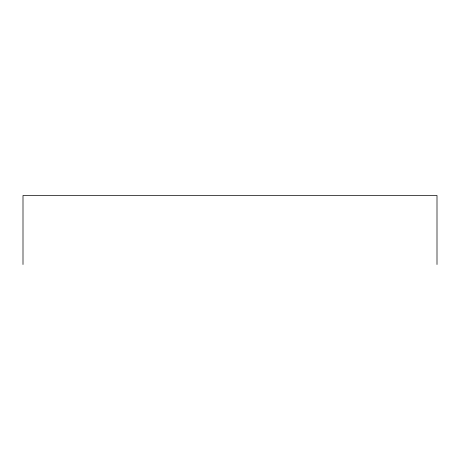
<?xml version="1.0" encoding="UTF-8"?>
<svg xmlns="http://www.w3.org/2000/svg" width="460" height="460" viewBox="0 0 460 460"><rect width="100%" height="100%" fill="white"/><g stroke="black" fill="none" stroke-linecap="round" stroke-linejoin="round"><path stroke-width="0.69" d="M437 264.506L437 195.494L23 195.494L23 264.506"/></g></svg>
